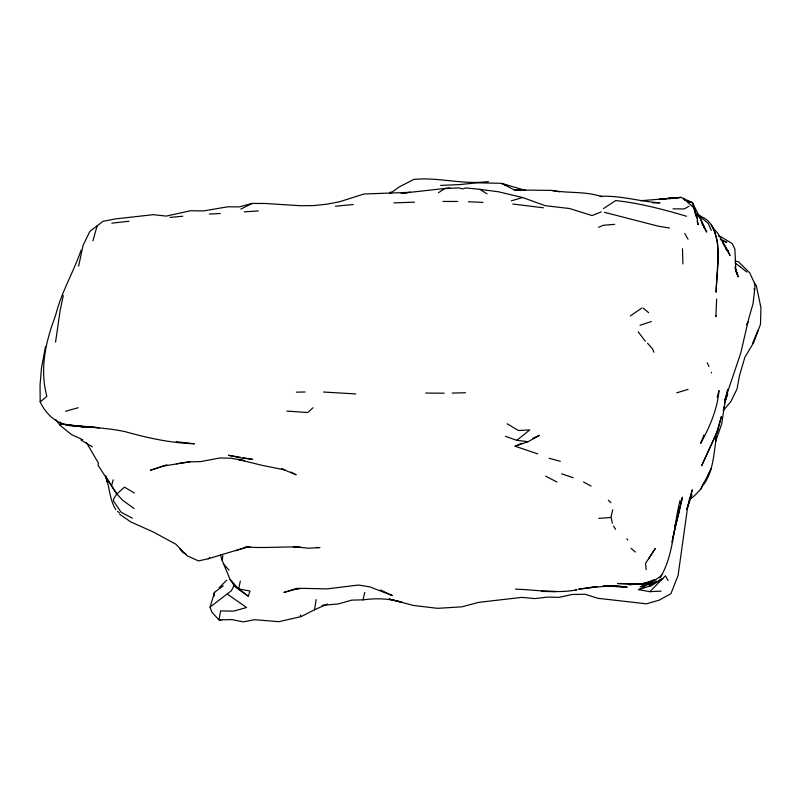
<?xml version="1.0" encoding="UTF-8"?>
<svg xmlns="http://www.w3.org/2000/svg" width="801" height="801" viewBox="0 0 801 801"><rect width="100%" height="100%" fill="white"/><g stroke="black" fill="none" stroke-linecap="round" stroke-linejoin="round"><path stroke-width="1.2" d="M715.924 315.604L715.884 316.615L716.645 299.043M230.097 579.463L238.648 588.935L249.962 591.008L248.28 596.174L236.996 588.204L234.082 585.391L230.097 579.463L222.267 560.59L222.798 555.544M176.24 441.701L194.443 443.774C170.753 443.063 147.674 437.967 124.946 431.609C108.405 428.054 91.524 427.404 74.733 425.952C59.184 426.242 46.508 415.569 40.18 401.922L46.869 396.275C39.399 368.77 45.777 341.246 55.589 315.414C61.186 292.525 73.492 272.28 81.081 250.192M55.569 342.117L60.055 310.898L63.289 295.629M716.585 436.124C713.701 452.525 713.811 470.157 703.829 484.365M214.057 596.034L214.558 592.319L223.219 585.821M724.244 406.528L721.771 423.639L715.573 441.551L716.114 438.117M213.847 595.273L214.558 592.319L210.042 607.128L211.875 612.154L218.953 619.924L231.92 619.594L243.224 621.886L254.548 619.694L278.828 621.686L301.096 616.6L314.473 609.781L316.165 599.569M659.994 578.042C674.072 554.863 673.421 525.957 680.109 500.285M45.517 346.573L41.442 368.25L40.05 384.991L40.18 401.922M78.608 266.172L83.084 245.406L89.862 231.399L103.049 221.286L116.025 218.843L153.301 214.678L166.268 216.1L190.568 210.723L203.534 210.933L227.834 206.788L239.149 206.898L252.135 203.434L265.101 203.494L300.695 205.737L313.672 205.577L326.648 204.235L339.624 201.752L363.934 194.002L410.342 192.32L401.191 193.321L449.782 187.915M723.984 408.019L727.879 389.196L724.835 400.3L740.755 353.061L748.715 318.708L753.01 303.829L754.892 288.08L754.862 283.864L749.746 272.901L738.472 261.777L735.078 260.946M238.648 588.935L240.33 581.025M676.314 522.773L679.378 508.445L672.83 537.952M322.052 605.296L337.982 603.994L351.759 600.129L363.073 599.849L364.755 592.41M671.859 542.177L682.392 497.261L678.327 515.093M611.083 516.585L612.765 509.786M134.057 508.525L122.773 500.375L116.796 493.937L111.509 485.937L113.191 479.819M717.185 397.256L719.018 390.608C717.265 409.591 709.756 426.833 700.685 443.333L703.919 434.993M92.896 240.871L97.111 225.952M674.762 525.957L677.696 517.106M724.484 402.833L727.698 393.802L724.695 401.742M746.802 324.876L747.914 322.092L747.083 324.145M752.469 343.699L757.916 330.483M711.899 443.464L717.736 430.608L721.381 416.68L716.124 434.432L717.736 430.608L701.626 465.731L711.068 445.156M690.702 497.211L691.874 494.708L686.857 509.336L692.284 489.822L687.598 507.423L678.087 575.418L670.928 593.671L659.463 600.049L646.487 603.814L597.926 598.317L584.97 594.232L572.004 594.502L559.028 597.356L547.714 597.085L534.738 598.577L521.771 597.386L478.718 602.352L461.847 606.838L437.556 608.329L413.286 605.426L389.016 598.988L401.982 602.292C389.346 598.477 376.1 598.067 363.073 599.849M689.16 499.764L693.776 496.4L700.615 489.411L703.959 482.883M707.864 475.273L711.208 468.745L700.615 489.411M134.398 493.015L124.475 487.158L116.796 493.937L113.902 498.402L113.352 500.735L121.071 512.189L132.375 518.207M648.57 558.768L655.298 548.525L645.566 563.333L646.187 569.711M389.576 193.592L390.768 191.87M723.193 410.703L730.792 401.651L737.07 388.916L739.453 375.779L744.83 357.406L753.751 342.387L760.489 324.245L760.95 307.744L756.314 285.617L754.172 283.184M645.165 586.652L638.527 589.656L649.841 591.679L665.441 575.779L668.054 580.475M219.063 587.824L226.713 580.214M55.89 419.674L60.115 425.351L61.777 423.759L66.483 424.46M312.961 407.739L307.864 412.525L286.808 411.083M210.042 607.128L231.439 590.667L234.082 585.391L248.28 596.174M505.491 436.325L516.795 440.31L529.801 429.927L518.477 430.527L507.193 423.779M390.287 193.341L399.288 186.893L413.937 179.374C438.958 177.001 463.409 185.081 488.44 181.517M661.956 574.928C649.941 586.532 632.78 584.179 617.581 583.508L641.861 583.859L653.175 583.008L640.199 586.793L656.83 581.125L648.78 586.282L651.513 585.531L662.848 578.662L658.432 580.665M119.419 514.052L130.703 521.892L153.301 531.984L175.88 544.229L187.154 555.764L198.458 560.91L208.23 558.778L209.782 557.716M603.423 208.61L615.679 200.58C639.819 203.114 663.368 209.441 686.577 216.26M630.377 315.874L641.711 308.155M438.447 192.711L444.945 188.545L458.863 187.875L462.748 188.936L465.781 187.925L479.869 189.326L498.342 191.769L522.602 197.517L545.201 205.687L569.481 208.52L592.089 215.559L601.251 211.885M689 206.227L684.284 208.921L672.97 208.851M537.721 453.867L515.113 446.227L528.099 441.701L539.433 435.364L532.805 438.327M240.801 209.121L252.135 203.434M515.113 446.227L521.751 443.263M314.473 609.781L327.459 604.064M598.507 227.314L603.373 225.261L614.687 224.34M297.471 588.184L283.894 592.43L299.143 588.375M166.828 464.81L150.478 470.237L163.464 466.062L189.847 461.776M639.999 325.276L651.333 321.521M235.744 550.728L248.731 546.522L208.23 558.778M638.527 589.656L651.513 585.531M676.745 392.84L688.069 389.406M653.175 583.008L628.885 584.67L641.861 583.859L654.848 580.014L651.203 580.605M511.278 200.841L522.602 197.517M65.582 411.303L78.138 407.739M632.98 583.549L630.547 583.939L641.861 583.859M299.944 588.314L295.229 589.025L302.398 588.355L326.868 588.895L358.437 585.05L369.742 586.853L392.34 595.564L380.475 589.997M176.44 463.779L189.416 461.857L200.731 461.596L219.905 457.972L231.018 458.212L244.285 460.625M591.118 587.373L596.915 586.682M596.675 586.712L578.642 589.135C594.722 587.293 611.093 584.71 627.223 587.133L615.909 585.982L603.403 585.942L626.122 586.953L603.403 585.942M111.81 223.149L129.041 221.246M222.348 619.563L218.953 619.924L220.635 610.903L233.602 611.123L246.588 607.518L227.384 594.132M245.036 547.163L249.892 546.652M476.885 182.848L459.604 184.59L440.62 185.401M335.389 206.207L353.261 204.525M169.962 217.421L182.778 216.24M598.758 518.377L610.072 517.586M640.63 200.731L681.01 197.416L692.314 202.593L688.67 201.962M244.265 211.844L258.363 210.963M209.331 214.047L220.315 213.517M649.841 591.679L661.155 591.128M393.862 202.883L414.477 202.172M452.175 393.081L465.511 392.74M296.48 392.16L305.081 391.989M506.272 185.281L501.516 183.339L514.352 189.937L551.609 190.408L559.529 191.789M442.923 201.462L457.661 201.451M652.585 202.833L660.024 202.833C639.969 201.602 620.425 195.314 600.159 196.325L601.811 196.645C585.571 191.099 568.219 193.411 551.609 190.408M425.752 393.051L444.185 393.201M92.005 427.023L66.082 424.84L84.155 427.063L70.017 424.981M515.454 589.135C535.949 589.726 556.475 593.831 576.99 589.816L575.328 589.636M477.216 182.818L501.186 183.299M300.505 547.133C282.603 546.402 264.881 548.385 247.078 547.013M316.285 547.494L319.929 547.574L308.615 548.224L293.286 546.693M670.307 198.448L668.044 198.388L670.467 198.808M514.352 189.937L521.141 190.217M323.534 392.029L355.764 393.922M468.405 201.732L482.953 202.403M641.16 583.959L643.513 584.089M512.75 204.025L543.398 207.789M516.795 440.31L528.099 441.701M699.193 216.27C711.608 218.723 715.894 232.62 717.646 243.584L717.946 258.983L716.074 292.255C716.645 269.967 722.652 245.537 711.378 224.961M669.516 228.055L658.162 226.152L604.565 212.345M240.49 457.301L228.355 455.258L241.101 457.982L252.625 459.343L242.913 457.711M244.525 460.655L237.997 459.434L262.257 465.381L284.876 469.917L282.693 469.076M718.637 236.245L720.89 236.696L732.184 243.614L734.877 248.931L735.839 270.358L736.95 274.092L734.867 267.204M549.015 458.272L560.32 461.296M525.666 190.408L501.977 183.579L506.442 185.351M687.598 201.181L692.314 202.593M561.581 473.802L573.186 477.726M281.712 468.825L296.17 474.813L290.923 472.029M82.693 439.709L71.399 434.532L60.115 425.351M720.329 239.429L726.777 242.413L720.67 239.369M556.945 481.992L545.641 476.174M186.072 554.222L182.808 552.46L179.584 548.625M583.549 481.972L591.068 486.077M81.031 440.069L92.325 446.848M479.869 189.326L487.018 193.882M697.351 213.967L701.416 216.63M117.477 511.418L119.369 512.66M735.188 263.078L740.114 266.653M740.334 266.893L746.782 272.04M697.16 214.167L708.244 223.389L711.268 230.408M643.023 307.964L648.63 312.66M631.048 548.325L635.393 552.049M608.349 500.204L610.893 502.688M725.726 248.921L728.279 251.424L730.041 255.619L722.532 241.842L728.279 251.424C722.192 244.055 720.55 233.862 712.369 227.704M60.015 422.047L61.777 423.759M645.286 341.206L638.147 331.794M696.91 214.418L699.303 217.081M223.359 563.754L229.056 570.112M647.548 343.269L652.595 348.916L653.896 352.27M115.855 509.636C109.667 500.044 109.557 487.429 105.902 476.575M626.853 538.823L627.784 540.104M684.765 200.28L683.393 198.308L693.946 207.98L697.13 218.042L698.051 224.781L697.16 221.156M703.618 226.863L706.752 232.1L692.725 203.084L695.979 216.34M701.856 223.579L704.459 227.644L700.264 218.042M613.536 526.087L615.609 529.351M111.509 485.937L98.032 465.271L98.363 462.988L86.258 442.292M106.153 477.086L116.796 493.937M684.745 233.451L688.039 239.229M300.265 615.048L301.096 616.6M707.193 362.763L709.045 366.538M220.395 554.943L222.267 560.59M692.725 203.084L697.13 218.042M105.582 476.104L107.184 482.142L105.952 476.335M711.368 372.255L711.508 372.865M611.073 517.206L612.324 523.233M754.131 288.61L754.382 290.322M682.492 248.741L682.903 263.93M677.316 197.627L659.403 199.289L681.01 197.416L677.316 197.627M554.352 591.488L541.386 591.428L555.654 591.528L554.352 591.488M99.014 427.694L74.733 425.952L99.014 427.694M738.142 276.725L735.869 269.767L738.142 276.725"/></g></svg>
